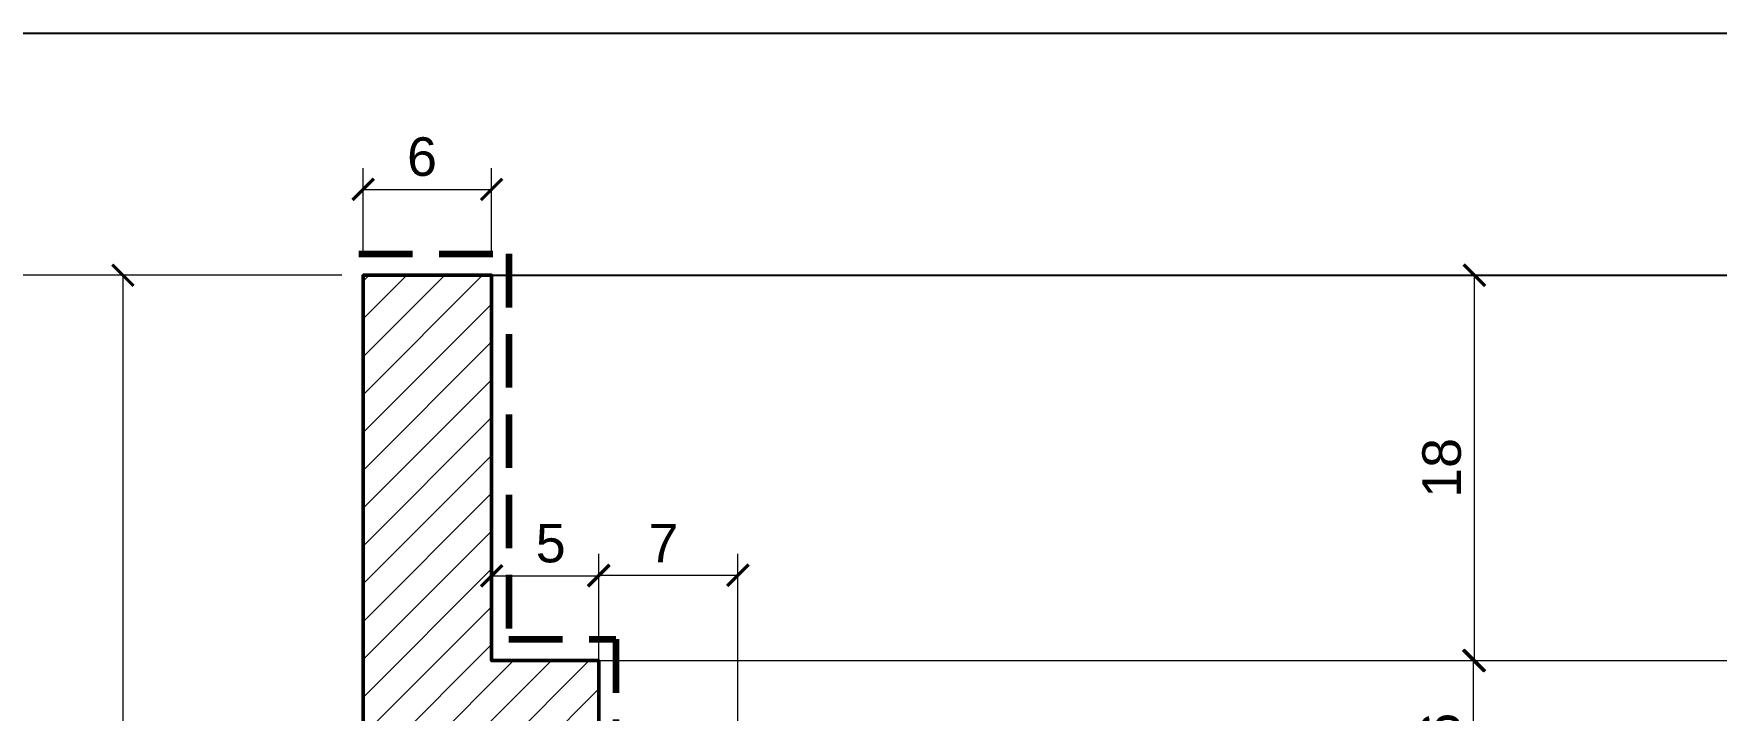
# Model space of a CAD drawing. Header units: inches. Extents: x -78 to 417, y 1434 to 1764.
# Drawn here: x 88.1 to 166.7, y 1732.1 to 1763.7 of the extents above; entities that cross this region are included whole.
import ezdxf

# ---------------------------------------------------------------- set-up
doc = ezdxf.new("R2010")
doc.units = ezdxf.units.IN
doc.header["$MEASUREMENT"] = 0
doc.linetypes.add('HIDDEN', pattern=[0.375, 0.25, -0.125])
doc.layers.add('Outside panel', color=7, linetype='Continuous', lineweight=18, true_color=0x7f5e57)
doc.layers.add('линия 50', color=1, linetype='Continuous', lineweight=140)
doc.layers.add('размеры в модели', color=7, linetype='Continuous')
doc.styles.get("Standard").update_dxf_attribs({"font": 'arial.ttf'})
doc.dimstyles.new('M_1', dxfattribs={"dimtxt": 1.8, "dimasz": 1, "dimexe": 1, "dimexo": 1, "dimgap": 0.6, "dimtad": 1, "dimdec": 0, "dimdsep": 46, "dimtxsty": 'Standard', "dimblk": 'ARCHTICK', "dimcen": -5, "dimclrd": 7, "dimclre": 7, "dimclrt": 7, "dimadec": 0, "dimazin": 0, "dimtfac": 1, "dimtdec": 0, "dimtmove": 0, "dimatfit": 3, "dimfxl": 1, "dimtolj": 1, "dimtzin": 0, "dimlwd": 5, "dimlwe": 5, "dimarcsym": 0})

# ---------------------------------------------------------------- blocks, each defined once
blk = doc.blocks.new('_ArchTick')
at = {"color": 0, "linetype": 'ByBlock', "const_width": 0.15}
blk.add_lwpolyline([(-0.5, -0.5), (0.5, 0.5)], dxfattribs=at)
blk = doc.blocks.new('*D41')
at = {"layer": 'Defpoints', "color": 0, "ltscale": 1000, "transparency": 16777216}
for p in [(103.4837048531405, 1752.398944759719), (92.26301573971426, 1607.398808043951), (103.4837048531405, 1607.398808043951)]:
    blk.add_point(p, dxfattribs=at)
at = {"layer": 'размеры в модели', "color": 7, "lineweight": 5, "ltscale": 1000, "transparency": 16777216}
for p, q in [((102.4837048531405, 1752.398944759719), (91.26301573971429, 1752.398944759719)), ((92.26301573971429, 1752.398944759719), (92.26301573971426, 1607.398808043951)), ((102.4837048531405, 1607.398808043951), (91.26301573971426, 1607.398808043951))]:
    blk.add_line(p, q, dxfattribs=at)
for p, rotation in [((92.26301573971429, 1752.398944759719), 90), ((92.26301573971426, 1607.398808043951), 270)]:
    blk.add_blockref('_ArchTick', p, dxfattribs=dict(at, rotation=rotation))
at = {"layer": 'размеры в модели', "color": 7, "ltscale": 1000, "transparency": 16777216, "insert": (90.74398436181497, 1684.609755740129), "char_height": 1.8, "attachment_point": 5, "rotation": 90}
blk.add_mtext('\\A1;145', dxfattribs=at)
blk = doc.blocks.new('*D37')
at = {"layer": 'Defpoints', "color": 0, "ltscale": 1000, "transparency": 16777216}
for p in [(120.9837089002027, 1738.38470934562), (114.4837089002027, 1728.398947795947), (120.9837089002027, 1721.898944759719)]:
    blk.add_point(p, dxfattribs=at)
at = {"layer": 'размеры в модели', "color": 7, "lineweight": 5, "ltscale": 1000, "transparency": 16777216}
for p, q in [((114.4837089002027, 1729.398947795947), (114.4837089002027, 1739.38470934562)), ((120.9837089002027, 1722.898944759719), (120.9837089002027, 1739.38470934562)), ((114.4837089002027, 1738.38470934562), (120.9837089002027, 1738.38470934562))]:
    blk.add_line(p, q, dxfattribs=at)
at = {"layer": 'размеры в модели', "color": 7, "lineweight": 5, "ltscale": 1000, "transparency": 16777216, "rotation": 180}
blk.add_blockref('_ArchTick', (114.4837089002027, 1738.38470934562), dxfattribs=at)
at = {"layer": 'размеры в модели', "color": 7, "lineweight": 5, "ltscale": 1000, "transparency": 16777216}
blk.add_blockref('_ArchTick', (120.9837089002027, 1738.38470934562), dxfattribs=at)
at = {"layer": 'размеры в модели', "color": 7, "ltscale": 1000, "transparency": 16777216, "insert": (117.5068668871315, 1739.88470934562), "char_height": 1.8, "attachment_point": 5}
blk.add_mtext('\\A1;7', dxfattribs=at)
blk = doc.blocks.new('*D36')
at = {"layer": 'Defpoints', "color": 0, "ltscale": 1000, "transparency": 16777216}
for p in [(109.4837078884372, 1752.398944759719), (155.3795114456225, 1752.398944759719), (114.4837119354994, 1734.398944759719)]:
    blk.add_point(p, dxfattribs=at)
at = {"layer": 'размеры в модели', "color": 7, "lineweight": 5, "ltscale": 1000, "transparency": 16777216}
for p, q in [((110.4837078884372, 1752.398944759719), (156.3795114456225, 1752.398944759719)), ((155.3795114456225, 1734.398944759719), (155.3795114456225, 1752.398944759719)), ((115.4837119354994, 1734.398944759719), (156.3795114456225, 1734.398944759719))]:
    blk.add_line(p, q, dxfattribs=at)
for p, rotation in [((155.3795114456225, 1752.398944759719), 90), ((155.3795114456225, 1734.398944759719), 270)]:
    blk.add_blockref('_ArchTick', p, dxfattribs=dict(at, rotation=rotation))
at = {"layer": 'размеры в модели', "color": 7, "ltscale": 1000, "transparency": 16777216, "insert": (153.8604800677231, 1743.398944759719), "char_height": 1.8, "attachment_point": 5, "rotation": 90}
blk.add_mtext('\\A1;18', dxfattribs=at)
blk = doc.blocks.new('*D35')
at = {"layer": 'Defpoints', "color": 0, "ltscale": 1000, "transparency": 16777216}
for p in [(114.4837119354994, 1738.358535420767), (109.4837119354994, 1734.398944759719), (114.4837119354994, 1734.398942230305)]:
    blk.add_point(p, dxfattribs=at)
at = {"layer": 'размеры в модели', "color": 7, "lineweight": 5, "ltscale": 1000, "transparency": 16777216}
for p, q in [((109.4837119354994, 1735.398944759719), (109.4837119354994, 1739.358535420767)), ((114.4837119354994, 1735.398942230305), (114.4837119354994, 1739.358535420767)), ((109.4837119354994, 1738.358535420767), (114.4837119354994, 1738.358535420767))]:
    blk.add_line(p, q, dxfattribs=at)
at = {"layer": 'размеры в модели', "color": 7, "lineweight": 5, "ltscale": 1000, "transparency": 16777216, "rotation": 180}
blk.add_blockref('_ArchTick', (109.4837119354994, 1738.358535420767), dxfattribs=at)
at = {"layer": 'размеры в модели', "color": 7, "lineweight": 5, "ltscale": 1000, "transparency": 16777216}
blk.add_blockref('_ArchTick', (114.4837119354994, 1738.358535420767), dxfattribs=at)
at = {"layer": 'размеры в модели', "color": 7, "ltscale": 1000, "transparency": 16777216, "insert": (112.241019481247, 1739.87388330617), "char_height": 1.8, "attachment_point": 5}
blk.add_mtext('\\A1;5', dxfattribs=at)
blk = doc.blocks.new('*D34')
at = {"layer": 'Defpoints', "color": 0, "ltscale": 1000, "transparency": 16777216}
for p in [(114.4837119354994, 1734.398944759719), (155.3441911391346, 1734.398944759719), (114.4837089002027, 1728.398947795947)]:
    blk.add_point(p, dxfattribs=at)
at = {"layer": 'размеры в модели', "color": 7, "lineweight": 5, "ltscale": 1000, "transparency": 16777216}
for p, q in [((115.4837119354994, 1734.398944759719), (156.3441911391346, 1734.398944759719)), ((155.3441911391346, 1728.398947795947), (155.3441911391346, 1734.398944759719)), ((115.4837089002027, 1728.398947795947), (156.3441911391346, 1728.398947795947))]:
    blk.add_line(p, q, dxfattribs=at)
for p, rotation in [((155.3441911391346, 1734.398944759719), 90), ((155.3441911391346, 1728.398947795947), 270)]:
    blk.add_blockref('_ArchTick', p, dxfattribs=dict(at, rotation=rotation))
at = {"layer": 'размеры в модели', "color": 7, "ltscale": 1000, "transparency": 16777216, "insert": (153.8251597612353, 1731.265167399345), "char_height": 1.8, "attachment_point": 5, "rotation": 90}
blk.add_mtext('\\A1;6', dxfattribs=at)
blk = doc.blocks.new('*D4')
at = {"layer": 'Defpoints', "color": 0, "ltscale": 1000, "transparency": 16777216}
for p in [(109.4837078884372, 1756.40987099699), (103.4837048531405, 1752.398944759719), (109.4837078884372, 1752.398944759719)]:
    blk.add_point(p, dxfattribs=at)
at = {"layer": 'размеры в модели', "color": 7, "lineweight": 5, "ltscale": 1000, "transparency": 16777216}
for p, q in [((103.4837048531405, 1753.398944759719), (103.4837048531405, 1757.40987099699)), ((109.4837078884372, 1753.398944759719), (109.4837078884372, 1757.40987099699)), ((103.4837048531405, 1756.40987099699), (109.4837078884372, 1756.40987099699))]:
    blk.add_line(p, q, dxfattribs=at)
at = {"layer": 'размеры в модели', "color": 7, "lineweight": 5, "ltscale": 1000, "transparency": 16777216, "rotation": 180}
blk.add_blockref('_ArchTick', (103.4837048531405, 1756.40987099699), dxfattribs=at)
at = {"layer": 'размеры в модели', "color": 7, "lineweight": 5, "ltscale": 1000, "transparency": 16777216}
blk.add_blockref('_ArchTick', (109.4837078884372, 1756.40987099699), dxfattribs=at)
at = {"layer": 'размеры в модели', "color": 7, "ltscale": 1000, "transparency": 16777216, "insert": (106.2324645202386, 1757.928902374889), "char_height": 1.8, "attachment_point": 5}
blk.add_mtext('\\A1;6', dxfattribs=at)
blk = doc.blocks.new('*D3')
at = {"layer": 'Defpoints', "color": 0, "ltscale": 1000, "transparency": 16777216}
for p in [(103.4837048531405, 1752.398944759719), (82.18809997765484, 1452.405814679899), (103.4837048530241, 1452.405814679899)]:
    blk.add_point(p, dxfattribs=at)
at = {"layer": 'размеры в модели', "color": 7, "lineweight": 5, "ltscale": 1000, "transparency": 16777216}
for p, q in [((102.4837048531405, 1752.398944759719), (81.1880999776549, 1752.398944759719)), ((82.1880999776549, 1752.398944759719), (82.18809997765484, 1452.405814679899)), ((102.4837048530241, 1452.405814679899), (81.18809997765484, 1452.405814679899))]:
    blk.add_line(p, q, dxfattribs=at)
for p, rotation in [((82.1880999776549, 1752.398944759719), 90), ((82.18809997765484, 1452.405814679899), 270)]:
    blk.add_blockref('_ArchTick', p, dxfattribs=dict(at, rotation=rotation))
at = {"layer": 'размеры в модели', "color": 7, "ltscale": 1000, "transparency": 16777216, "insert": (80.66845468433948, 1599.817063235771), "char_height": 1.8, "attachment_point": 5, "rotation": 90}
blk.add_mtext('\\A1;300', dxfattribs=at)

msp = doc.modelspace()

# ---------------------------------------------------------------- hatches: boundary and pattern name
at = {"layer": 'Outside panel', "ltscale": 1000}
h = msp.add_hatch(dxfattribs=at)
h.set_pattern_fill('ANSI31', color=256, scale=10, angle=-2.544443745170813e-14)
h.set_pattern_definition([(44.99999999999999, (-311968.9206628263, 93648.05563056446), (-0.8838834764831842, 0.8838834764831847), [])])
edge = h.paths.add_edge_path()
edge.add_line((114.4837119354994, 1709.398943811108), (111.4837119354994, 1709.398943811108))
edge.add_line((111.4837119354994, 1709.398943811108), (111.4837119354994, 1678.37600197082))
edge.add_line((111.4837119354994, 1678.37600197082), (119.4837048530823, 1678.37600197082))
edge.add_line((119.4837048530823, 1678.37600197082), (119.4837048530823, 1607.398808043951))
edge.add_line((119.4837048530823, 1607.398808043951), (103.4837048530241, 1607.398808043951))
edge.add_line((103.4837048530241, 1607.398808043951), (103.4837048531405, 1752.398944759719))
edge.add_line((103.4837048531405, 1752.398944759719), (109.4837078884372, 1752.398944759719))
edge.add_line((109.4837078884372, 1752.398944759719), (109.4837119354994, 1734.398944759719))
edge.add_line((109.4837119354994, 1734.398944759719), (114.4837119354994, 1734.398944759719))
edge.add_line((114.4837119354994, 1734.398944759719), (114.4837089002027, 1728.398944759719))
edge.add_arc((114.4837089002027, 1721.898944759719), 6.5, -90, 90, ccw=False)
edge.add_line((114.4837089002027, 1715.398944759719), (114.4837119354994, 1709.398944759719))

# ---------------------------------------------------------------- linework, layer by layer
at = {"color": 7}
msp.add_line((109.4837078884372, 1752.398944759719), (230.0221099445259, 1752.398944759719), dxfattribs=at)
at = {"color": 7, "lineweight": 15, "ltscale": 1000}
msp.add_line((114.4837119354994, 1734.398944759719), (235.0221139915881, 1734.398944759719), dxfattribs=at)
at = {"color": 6, "ltscale": 1000}
msp.add_lwpolyline([(-78.37410127992916, 1433.686711127824), (416.6258987200708, 1433.686711127824), (416.6258987200708, 1763.686711127824), (-78.37410127992916, 1763.686711127824)], close=True, dxfattribs=at)
at = {"lineweight": 50}
msp.add_lwpolyline([(114.4837119354994, 1709.398943811108), (111.4837119354994, 1709.398943811108), (111.4837119354994, 1678.37600197082), (119.4837048530823, 1678.37600197082), (119.4837048530823, 1607.398808043951), (103.4837048530241, 1607.398808043951), (103.4837048531405, 1752.398944759719), (109.4837078884372, 1752.398944759719), (109.4837119354994, 1734.398944759719), (114.4837119354994, 1734.398944759719), (114.4837089002027, 1728.398944759719, -0.9999999999999999), (114.4837089002027, 1715.398944759719), (114.4837119354994, 1709.398944759719), (114.4837119354994, 1709.398944759719)], format="xyb", close=True, dxfattribs=at)
at = {"layer": 'линия 50', "color": 1, "linetype": 'HIDDEN', "ltscale": 10, "true_color": 0xff0909}
msp.add_lwpolyline([(103.2869155525474, 1753.398944759719), (110.2869183629879, 1753.398944759719), (110.2869224100502, 1735.398944759719), (115.2869231407891, 1735.398944759719), (115.2869200716156, 1729.33197906988, -0.8744745761673685), (115.2869200716156, 1714.465910449558), (115.2869221290236, 1710.398943494895), (120.3447396143817, 1710.398941895582, 0.135661897571101), (122.6060119985265, 1698.653294537354, -0.06377942891253183), (126.7576784924965, 1691.160702761065, -0.2520196487146482), (125.6036956392706, 1683.352011890666, -0.05106811802518076), (120.2869155524892, 1677.904223923723), (120.2869155524892, 1608.398758067566)], format="xyb", dxfattribs=at)

# ---------------------------------------------------------------- dimensions: what is measured, and where the dimension line sits
at = {"layer": 'размеры в модели', "color": 5, "ltscale": 1000}
for base, p1, p2, picture, middle in [((109.4837078884372, 1756.40987099699), (103.4837048531405, 1752.398944759719), (109.4837078884372, 1752.398944759719), '*D4', (106.2324645202386, 1756.40987099699)), ((114.4837119354994, 1738.358535420767), (109.4837119354994, 1734.398944759719), (114.4837119354994, 1734.398942230305), '*D35', (112.241019481247, 1738.358535420767)), ((120.9837089002027, 1738.38470934562), (114.4837089002027, 1728.398947795947), (120.9837089002027, 1721.898944759719), '*D37', (117.5068668871315, 1738.38470934562))]:
    dim = msp.add_linear_dim(base=base, p1=p1, p2=p2, dimstyle='M_1', dxfattribs=at)
    dim.commit()
    dim.dimension.update_dxf_attribs({"geometry": picture, "text_midpoint": middle, "dimtype": 128})
for base, p1, p2, angle, picture, middle in [((82.18809997765484, 1452.405814679899), (103.4837048531405, 1752.398944759719), (103.4837048530241, 1452.405814679899), 270, '*D3', (82.18809997765462, 1599.817063235771)), ((92.26301573971426, 1607.398808043951), (103.4837048531405, 1752.398944759719), (103.4837048531405, 1607.398808043951), 90, '*D41', (92.263015739714, 1684.609755740129)), ((155.3795114456225, 1752.398944759719), (114.4837119354994, 1734.398944759719), (109.4837078884372, 1752.398944759719), 90, '*D36', (155.3795114456222, 1743.398944759719)), ((155.3441911391346, 1734.398944759719), (114.4837089002027, 1728.398947795947), (114.4837119354994, 1734.398944759719), 90, '*D34', (155.3441911391343, 1731.265167399345))]:
    dim = msp.add_linear_dim(base=base, p1=p1, p2=p2, angle=angle, dimstyle='M_1', dxfattribs=at)
    dim.commit()
    dim.dimension.update_dxf_attribs({"geometry": picture, "text_midpoint": middle, "dimtype": 128})

doc.saveas('drawing.dxf')
